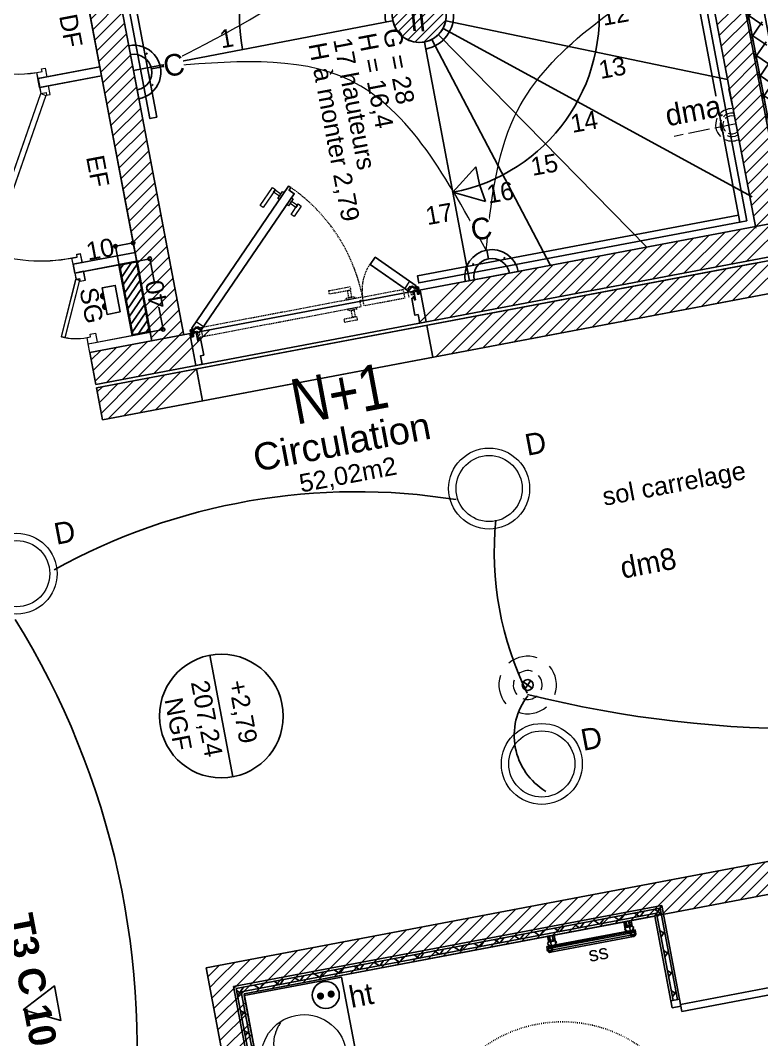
# Model space of a CAD drawing. Header units: centimetres. Extents: x 209280 to 319866, y -365283 to -277503.
# Drawn here: x 224434 to 228553, y -335328 to -329663 of the extents above; entities that cross this region are included whole.
import ezdxf

# ---------------------------------------------------------------- set-up
doc = ezdxf.new("R2010")
doc.units = ezdxf.units.CM
doc.header["$PDMODE"] = 67
for name, pattern in [('ACAD_ISO02W100', [15, 12, -3]), ('Style de ligne -16', [0.192476, 0.123031, -0.069444]), ('Style de ligne -5', [0.20828, 0.069425, -0.138855])]:
    doc.linetypes.add(name, pattern=pattern)
doc.layers.get('0').update_dxf_attribs({"color": 252})
doc.layers.add('3-BAT C-Niveau 1', color=252, linetype='Continuous')
doc.layers.add('prlm-EAU-EF', color=161, linetype='Continuous')
for name, color, linetype, lineweight in [('prlm-CHAUFF-CONV', 1, 'Continuous', 25), ('prlm-ELEC-CFO', 1, 'Continuous', 25), ('prlm-GAZ', 2, 'Continuous', 25), ('RESERAVTION', 5, 'Continuous', 25)]:
    doc.layers.add(name, color=color, linetype=linetype, lineweight=lineweight)
doc.layers.add('prlm-ZEROPLOT', color=254, linetype='Continuous', plot=False)
doc.styles.add('Arial', font='arial.ttf')
doc.styles.add('Arial Narrow', font='ARIALN.TTF')
doc.styles.add('Century Gothic', font='GOTHIC.TTF')
doc.styles.add('Geneva', font='arial.ttf')
doc.styles.add('Geneva (bold)', font='arialbd.ttf')
doc.styles.add('Helvetica', font='arial.ttf')
doc.styles.add('prlm-elec-cfo', font='comic.ttf', dxfattribs={"height": 12})
doc.dimstyles.get("Standard").update_dxf_attribs({"dimtxt": 100, "dimasz": 20, "dimexe": 0.18, "dimexo": 0.0625, "dimgap": 0, "dimtad": 0, "dimtoh": 1, "dimdec": 0, "dimlfac": 0.1, "dimzin": 0, "dimdsep": 46, "dimtxsty": 'Arial', "dimblk": 'ORIGIN', "dimcen": 0.09, "dimclrd": 256, "dimclre": 256, "dimclrt": 256, "dimadec": 0, "dimazin": 0, "dimtfac": 1, "dimtdec": 0, "dimtofl": 0, "dimtmove": 0, "dimatfit": 3, "dimldrblk": 'ORIGIN', "dimfxl": 1, "dimtolj": 1, "dimtzin": 0, "dimlwd": -1, "dimlwe": 25, "dimarcsym": 0})
pattern_1 = [(45, (89146.82, 134700.79), (-31.2347524, 39.0434405), [])]

# ---------------------------------------------------------------- blocks, each defined once
blk = doc.blocks.new('xi.ef100')
at = {"linetype": 'Continuous', "lineweight": 18}
for p, q in [((0, 0), (100, 0)), ((0, -30), (0, -35)), ((5, -30), (0, -30)), ((3.5, -32), (5, -32)), ((3.5, -35), (3.5, -32)), ((3.5, -35), (5, -32.4)), ((5, -32), (5, -30)), ((5, -32.4), (85.54, -78.9)), ((95, -30), (100, -30)), ((95, -32), (95, -30)), ((96.5, -32), (95, -32)), ((96.5, -35), (96.5, -32)), ((100, -30), (100, -35)), ((0, -35), (3.5, -35)), ((84.04, -81.5), (3.5, -35)), ((100, -35), (96.5, -35)), ((85.54, -78.9), (84.04, -81.5))]:
    blk.add_line(p, q, dxfattribs=at)
at = {"linetype": 'Continuous', "lineweight": 18, "flags": 128}
for points in [[(0, -35), (0, 0), (-5, 0), (-5, -35)], [(105, -35), (100, -35), (100, 0), (105, 0)]]:
    blk.add_lwpolyline(points, close=True, dxfattribs=at)
at = {"linetype": 'Continuous', "lineweight": 18}
blk.add_arc((3.5, -35), 93, 330, 0, dxfattribs=at)
at = {"insert": (51.73, -11.91), "char_height": 9.966, "width": 55.6525, "attachment_point": 5, "line_spacing_factor": 0.72537, "style": 'Geneva'}
blk.add_mtext('EF', dxfattribs=at)
blk = doc.blocks.new('xi.gdf60')
at = {"linetype": 'Continuous', "lineweight": 18}
for p, q in [((0, 0), (60, 0)), ((5, -30), (0, -30)), ((0, -30), (0, -35)), ((3.5, -35), (3.5, -32)), ((3.5, -32), (5, -32)), ((3.5, -35), (5, -32.4)), ((5, -32), (5, -30)), ((5, -32.4), (50.9, -58.9)), ((55, -32), (55, -30)), ((55, -30), (60, -30)), ((56.5, -32), (55, -32)), ((56.5, -35), (56.5, -32)), ((60, -30), (60, -35)), ((0, -35), (3.5, -35)), ((49.4, -61.5), (3.5, -35)), ((60, -35), (56.5, -35)), ((50.9, -58.9), (49.4, -61.5))]:
    blk.add_line(p, q, dxfattribs=at)
at = {"linetype": 'Continuous', "lineweight": 18, "flags": 128}
for points in [[(0, -35), (0, 0), (-5, 0), (-5, -35)], [(0, 0), (20, 0), (20, -20), (0, -20)], [(65, -35), (60, -35), (60, 0), (65, 0)]]:
    blk.add_lwpolyline(points, close=True, dxfattribs=at)
at = {"linetype": 'Continuous', "lineweight": 18}
blk.add_arc((3.5, -35), 53, 330, 0, dxfattribs=at)
at = {"insert": (31.83, -12.12), "char_height": 9.966, "width": 55.6525, "attachment_point": 5, "line_spacing_factor": 0.72537, "style": 'Geneva'}
blk.add_mtext('GDF', dxfattribs=at)
blk = doc.blocks.new('Groupe-198-1')
at = {"linetype": 'Continuous'}
blk.add_line((13665.42, -46856.81), (13652.64, -46789.27), dxfattribs=at)
blk.add_circle((13659.03, -46823.04), 34.37, dxfattribs=at)
at = {"insert": (13655.91, -46823.52), "char_height": 10.069, "width": 91.6838, "attachment_point": 2, "rotation": 280.7236, "line_spacing_factor": 0.962448, "style": 'Arial'}
blk.add_mtext('207,24\\PNGF', dxfattribs=at)
at = {"insert": (13672.66, -46802.18), "char_height": 10.069, "attachment_point": 1, "rotation": 280.7236, "line_spacing_factor": 0.962448, "style": 'Arial'}
blk.add_mtext('+2,79', dxfattribs=at)
blk = doc.blocks.new('Sol carrelage')
at = {"insert": (0, -0.78), "char_height": 10.0872, "attachment_point": 2, "line_spacing_factor": 0.834288, "style": 'Helvetica'}
blk.add_mtext('sol carrelage', dxfattribs=at)
blk = doc.blocks.new('Groupe-267-1')
at = {"linetype": 'Continuous', "lineweight": 25}
for p, q in [((13776.49, -46623.59), (13773.14, -46605.9)), ((13648.57, -46647.81), (13645.22, -46630.13))]:
    blk.add_line(p, q, dxfattribs=at)
blk = doc.blocks.new('Groupe-364-1')
at = {"linetype": 'Continuous'}
for p, q in [((13754.74, -46334.68), (13736.8, -46328.51)), ((13736.8, -46328.51), (13739.74, -46338.06)), ((13754.74, -46334.68), (13741.18, -46347.95)), ((13741.18, -46347.95), (13739.74, -46338.06))]:
    blk.add_line(p, q, dxfattribs=at)
blk = doc.blocks.new('Groupe-365-1')
at = {"linetype": 'Continuous', "lineweight": 18}
h = blk.add_hatch(dxfattribs=at)
h.set_pattern_fill('50_BETON', color=256, style=0, pattern_type=2)
h.set_pattern_definition([(45, (0, 0), (2.42534722, -2.64583333), [])])
edge = h.paths.add_edge_path()
edge.add_arc((13769.02, -46433.67), 15, 0, 360)
at = {"linetype": 'Continuous', "lineweight": 35}
for p, q in [((13746.5, -46258.97), (13766.43, -46442.14)), ((13750.78, -46256.58), (13770.98, -46442.38))]:
    blk.add_line(p, q, dxfattribs=at)
at = {"linetype": 'Continuous'}
for p, q in [((13777.45, -46421.26), (13887.99, -46258.47)), ((13773.48, -46419.35), (13819.53, -46271.44)), ((13769.13, -46418.67), (13770.1, -46280.8)), ((13763.63, -46415.45), (13726.25, -46289.1)), ((13760.79, -46421.17), (13679.62, -46297.93)), ((13757.52, -46424.1), (13619.48, -46309.32)), ((13780.93, -46424.05), (13911.78, -46318.34)), ((13755.22, -46427.85), (13591.17, -46358.7)), ((13782.92, -46428.04), (13921.89, -46371.76)), ((13754.1, -46432.11), (13601.1, -46416.11)), ((13783.96, -46432.32), (13931.04, -46419.04)), ((13753.99, -46436.57), (13610.22, -46464.3)), ((13783.71, -46436.72), (13940.35, -46469.24)), ((13782.19, -46440.85), (13953.9, -46534.54)), ((13775.97, -46446.97), (13841.91, -46572.53)), ((13779.98, -46444.82), (13895.5, -46562.39)), ((13771.81, -46448.41), (13796.93, -46581.05)), ((13787.59, -46531.8), (13800.43, -46517.83)), ((13800.43, -46517.83), (13802.39, -46527.63)), ((13787.59, -46531.8), (13805.83, -46537.01)), ((13805.83, -46537.01), (13802.39, -46527.63))]:
    blk.add_line(p, q, dxfattribs=at)
at = {"linetype": 'Continuous', "flags": 128}
for points in [[(13951.11, -46547.81), (13896.83, -46260.9), (13892.9, -46261.64), (13947.18, -46548.56)], [(13623.25, -46490.25), (13590.81, -46318.8), (13586.88, -46319.54), (13619.32, -46491)], [(13947.18, -46548.55), (13946.44, -46544.62), (13767.94, -46578.39), (13768.68, -46582.32)]]:
    blk.add_lwpolyline(points, close=True, dxfattribs=at)
for points in [[(13754.62, -46291.88), (13893.65, -46265.57), (13892.9, -46261.64), (13754.2, -46287.88)], [(13749.74, -46288.73), (13590.81, -46318.8), (13591.56, -46322.73), (13750.16, -46292.72)]]:
    blk.add_lwpolyline(points, dxfattribs=at)
at = {"linetype": 'Continuous'}
blk.add_circle((13769.02, -46433.67), 15, dxfattribs=at)
for radius, start, end in [(100, 98.2103, 190.9177), (100, 280.7228, 95.6286), (19, 106.4818, 190.9177), (15, 106.4818, 92.346), (19, 280.7228, 93.1598)]:
    blk.add_arc((13769.02, -46433.67), radius, start, end, dxfattribs=at)
blk.add_blockref('Groupe-364-1', (0, 0))
at = {"attachment_point": 1, "rotation": 10.1129, "line_spacing_factor": 1.026243, "style": 'Century Gothic'}
for s, insert, char_height in [('6', (13740.46, -46321.41), 10.11), ('7', (13770.83, -46321.09), 10.11), ('5', (13710.06, -46334.63), 10.11), ('9', (13828.8, -46345.22), 10.11), ('4', (13687.21, -46354.83), 10.11), ('10', (13847.03, -46366.68), 10.106), ('3', (13668.2, -46381.24), 10.11), ('11', (13862.38, -46397.97), 10.106), ('2', (13658.76, -46412.03), 10.11), ('12', (13869.55, -46429.46), 10.106), ('1', (13657.31, -46442.01), 10.11), ('13', (13868.01, -46459.02), 10.106), ('14', (13852.32, -46488.99), 10.106), ('15', (13830.19, -46512.87), 10.106), ('16', (13805.7, -46528.29), 10.106), ('17', (13771.77, -46540.26), 10.106)]:
    blk.add_mtext(s, dxfattribs=dict(at, insert=insert, char_height=char_height))
at = {"insert": (13793.41, -46327.94), "char_height": 10.11, "width": 17.3034, "attachment_point": 1, "rotation": 10.1129, "line_spacing_factor": 1.026243, "style": 'Century Gothic'}
blk.add_mtext('8', dxfattribs=at)
blk = doc.blocks.new('Groupe-69-1')
at = {"linetype": 'Continuous', "lineweight": 18}
for p, q in [((13980.38, -46536.13), (14037.36, -46454.1)), ((14061.84, -46482.52), (14037.31, -46454.05)), ((13980.38, -46536.13), (14061.84, -46482.52)), ((14061.84, -46482.52), (14068.82, -46519.45))]:
    blk.add_line(p, q, dxfattribs=at)
at = {"linetype": 'Continuous', "flags": 128}
blk.add_lwpolyline([(13945.03, -46349.45), (14033.46, -46332.7), (14068.81, -46519.39), (13980.38, -46536.13)], close=True, dxfattribs=at)
blk = doc.blocks.new('xi.PCHT')
at = {"color": 0, "lineweight": 5}
blk.add_wipeout([(-7.5, -7.5), (7.5, -7.5), (7.5, 7.5), (-7.5, 7.5)], dxfattribs=at).dxf.layer = 'prlm-ELEC-CFO'
at = {"layer": 'prlm-ELEC-CFO', "color": 0, "linetype": 'ByBlock', "lineweight": 5, "const_width": 2}
for points in [[(-4, 0, 1), (-2, 0, 1)], [(2, 0, 1), (4, 0, 1)]]:
    blk.add_lwpolyline(points, format="xyb", close=True, dxfattribs=at)
at = {"layer": 'prlm-ELEC-CFO', "color": 0, "linetype": 'ByBlock', "lineweight": -2}
blk.add_circle((0, 0), 7.5, dxfattribs=at)
blk = doc.blocks.new('xi.tsl-050-050')
at = {"layer": 'prlm-CHAUFF-CONV', "linetype": 'ByBlock', "lineweight": -2}
h = blk.add_hatch(color=0, dxfattribs=at)
edge = h.paths.add_edge_path()
edge.add_arc((-23.5, 7.5), 1.5, 0, 360)
edge = h.paths.add_edge_path(flags=17)
edge.add_arc((-23.5, 7.5), 1, 0, 360)
edge = h.paths.add_edge_path()
edge.add_arc((23.5, 7.5), 1.5, 0, 360)
edge = h.paths.add_edge_path(flags=17)
edge.add_arc((23.5, 7.5), 1, 0, 360)
at = {"layer": 'prlm-CHAUFF-CONV', "color": 0, "linetype": 'ByBlock', "lineweight": -2, "flags": 128}
for points in [[(23.5, 9), (-23.5, 9)], [(23.5, 6), (-23.5, 6)]]:
    blk.add_lwpolyline(points, dxfattribs=at)
at = {"layer": 'prlm-CHAUFF-CONV', "color": 0, "linetype": 'ByBlock', "lineweight": -2}
for points in [[(-19.73, 0), (-22.27, 0), (-22.27, 6), (-19.73, 6)], [(19.73, 0), (22.27, 0), (22.27, 6), (19.73, 6)]]:
    blk.add_lwpolyline(points, close=True, dxfattribs=at)
for centre, radius in [((-23.5, 7.5), 1.5), ((-23.5, 7.5), 1), ((23.5, 7.5), 1.5), ((23.5, 7.5), 1)]:
    blk.add_circle(centre, radius, dxfattribs=at)
at = {"layer": 'prlm-ZEROPLOT', "linetype": 'ByBlock', "lineweight": -2, "flags": 128}
blk.add_lwpolyline([(-21, 0), (21, 0)], dxfattribs=at)
blk = doc.blocks.new('xi.dma')
at = {"layer": 'prlm-ELEC-CFO', "color": 0, "linetype": 'ACAD_ISO02W100', "lineweight": 5, "flags": 128}
for points in [[(0, 0), (0, 35)], [(-20, 0), (20, 0)]]:
    blk.add_lwpolyline(points, dxfattribs=at)
at = {"layer": 'prlm-ELEC-CFO', "color": 0, "linetype": 'ByBlock', "lineweight": 5}
for radius, start, end in [(9, 55, 125), (9, 145, 191.803), (6.5, 145, 199.0387), (6.5, 55, 125), (5, 55, 125), (6.5, 340.9613, 35), (9, 348.197, 35), (5, 145, 207.3745), (5, 332.6255, 35)]:
    blk.add_arc((0, 2.41), radius, start, end, dxfattribs=at)
blk = doc.blocks.new('xi.lumD')
at = {"layer": 'prlm-ELEC-CFO', "color": 0, "linetype": 'ByBlock', "lineweight": 13}
for radius in [22.49, 18.39]:
    blk.add_circle((0, 0), radius, dxfattribs=at)
blk = doc.blocks.new('xi.lumC')
at = {"layer": 'prlm-ELEC-CFO', "color": 0, "linetype": 'ByBlock', "flags": 128}
blk.add_lwpolyline([(-15, 0), (15, 0, 1)], format="xyb", close=True, dxfattribs=at)
at = {"layer": 'prlm-ELEC-CFO', "color": 0}
for points in [[(0, 10), (0, 15)], [(-8.49, 8.49), (-9.19, 9.19)], [(8.49, 8.49), (9.19, 9.19)]]:
    blk.add_lwpolyline(points, dxfattribs=at)
blk.add_arc((0, 0), 10, 0, 180, dxfattribs=at)
blk = doc.blocks.new('xi.dm8')
at = {"layer": 'prlm-ELEC-CFO', "color": 0}
for points in [[(-2.12, 2.12), (2.12, -2.12)], [(2.12, 2.12), (-2.12, -2.12)]]:
    blk.add_lwpolyline(points, dxfattribs=at)
blk.add_circle((0, 0), 3, dxfattribs=at)
at = {"layer": 'prlm-ELEC-CFO', "color": 0, "lineweight": 13}
for radius, start, end in [(16, 60, 120), (16, 150, 210), (8, 60, 120), (16, 330, 30), (8, 150, 210), (8, 330, 30), (8, 240, 300), (16, 240, 300)]:
    blk.add_arc((0, 0), radius, start, end, dxfattribs=at)
blk = doc.blocks.new('xi.pcsg')
at = {"color": 0}
blk.add_wipeout([(-7.5, 7.5), (7.5, 7.5), (7.5, 0), (-7.5, 0)], dxfattribs=at).dxf.layer = 'prlm-ELEC-CFO'
at = {"layer": 'prlm-ELEC-CFO', "color": 0}
blk.add_lwpolyline([(-7.5, 0), (7.5, 0), (7.5, 7.5), (-7.5, 7.5)], close=True, dxfattribs=at)
at = {"layer": 'prlm-ELEC-CFO', "color": 0, "linetype": 'ByBlock', "lineweight": 5, "const_width": 2}
for points in [[(-2, 7.5, 1), (-4, 7.5)], [(4, 7.5, 1), (2, 7.5)]]:
    blk.add_lwpolyline(points, format="xyb", dxfattribs=at)
blk = doc.blocks.new('Groupe-146-1')
at = {"linetype": 'Continuous'}
for p, q in [((13884.05, -46937.19), (13884.73, -46940.78)), ((13885.77, -46936.86), (13886.42, -46940.31)), ((13840.04, -46952.42), (13889.17, -46943.11)), ((13841.2, -46945.31), (13841.87, -46948.82)), ((13842.92, -46944.98), (13843.51, -46948.08))]:
    blk.add_line(p, q, dxfattribs=at)
at = {"linetype": 'Continuous', "flags": 128}
for points in [[(13883.19, -46937.35), (13886.78, -46936.67), (13887.39, -46939.91), (13883.81, -46940.59)], [(13888.17, -46940.54), (13886.61, -46939.28), (13884.12, -46939.77), (13883.19, -46941.54), (13884.75, -46942.8), (13887.24, -46942.3)], [(13839.81, -46951.21), (13888.94, -46941.91), (13889.4, -46944.32), (13840.27, -46953.62)], [(13840.34, -46945.47), (13843.85, -46944.8), (13844.45, -46947.99), (13840.94, -46948.66)], [(13840.25, -46949.62), (13841.81, -46950.88), (13844.31, -46950.39), (13845.24, -46948.62), (13843.67, -46947.36), (13841.18, -46947.86)]]:
    blk.add_lwpolyline(points, close=True, dxfattribs=at)
at = {"insert": (13867.73, -46950.82), "char_height": 7.993, "width": 24.9991, "attachment_point": 2, "rotation": 10.6809, "line_spacing_factor": 1.060906, "style": 'Geneva'}
blk.add_mtext('ss', dxfattribs=at)
blk = doc.blocks.new('Groupe-147-1')
at = {"linetype": 'Continuous', "flags": 128}
blk.add_lwpolyline([(13686.72, -47057.04), (13671.78, -46978.45), (13725.81, -46968.18), (13740.75, -47046.77)], close=True, dxfattribs=at)
at = {"linetype": 'Continuous', "lineweight": 18}
for centre, major_axis in [((13704.92, -47012.75), (-23.33, -4.44)), ((13695.44, -47014.67), (-0.47, 2.46)), ((13685.4, -47016.36), (-0.28, 1.47))]:
    blk.add_ellipse(centre, major_axis=major_axis, ratio=1, dxfattribs=at)
blk.add_open_spline([(13691.92, -46993.37), (13686.94, -47000.9), (13689.75, -47016.25), (13692.37, -47029.49), (13699.94, -47035.56)], degree=2, dxfattribs=at)
blk = doc.blocks.new('_Origin')
at = {"color": 0, "linetype": 'ByBlock', "lineweight": -2}
blk.add_line((0, 0), (-1, 0), dxfattribs=at)
blk.add_circle((0, 0), 0.5, dxfattribs=at)
blk = doc.blocks.new('*D558')
at = {"layer": 'Defpoints', "color": 0, "transparency": 16777216}
for p in [(225076.9, -331002.5), (225151.3, -331395.5), (225227.7, -331381)]:
    blk.add_point(p, dxfattribs=at)
at = {"layer": 'RESERAVTION', "lineweight": 25, "transparency": 16777216}
for p, q in [((225077, -331002.5), (225153.4, -330988)), ((225151.4, -331395.5), (225227.8, -331381))]:
    blk.add_line(p, q, dxfattribs=at)
at = {"layer": 'RESERAVTION', "transparency": 16777216}
for p, q in [((225157, -331007.7), (225176.8, -331112.3)), ((225223.9, -331361.4), (225204.1, -331256.7))]:
    blk.add_line(p, q, dxfattribs=at)
at = {"layer": 'RESERAVTION', "transparency": 16777216, "xscale": 20, "yscale": 20, "zscale": 20}
for p, rotation in [((225153.2, -330988), 100.7236014113933), ((225227.7, -331381), 280.7236014113932)]:
    blk.add_blockref('_Origin', p, dxfattribs=dict(at, rotation=rotation))
at = {"layer": 'RESERAVTION', "transparency": 16777216, "insert": (225190.4, -331184.5), "char_height": 100, "attachment_point": 5, "rotation": 100.7236, "style": 'Arial'}
blk.add_mtext('\\A1;40', dxfattribs=at)
blk = doc.blocks.new('*D559')
at = {"layer": 'Defpoints', "color": 0, "transparency": 16777216}
for p in [(224962.8, -330918.8), (225081.3, -331006.9), (224983, -331025.5)]:
    blk.add_point(p, dxfattribs=at)
at = {"layer": 'RESERAVTION', "transparency": 16777216}
for p, q in [((224962.8, -330918.8), (224943.1, -330922.5)), ((225041.4, -330903.9), (224982.4, -330915))]:
    blk.add_line(p, q, dxfattribs=at)
at = {"layer": 'RESERAVTION', "lineweight": 25, "transparency": 16777216}
for p, q in [((224983, -331025.5), (224962.8, -330918.6)), ((225081.2, -331006.9), (225061, -330900))]:
    blk.add_line(p, q, dxfattribs=at)
at = {"layer": 'RESERAVTION', "transparency": 16777216, "xscale": 20, "yscale": 20, "zscale": 20}
for p, rotation in [((225061, -330900.2), 10.72360141139326), ((224962.8, -330918.8), 190.7236014113933)]:
    blk.add_blockref('_Origin', p, dxfattribs=dict(at, rotation=rotation))
at = {"layer": 'RESERAVTION', "transparency": 16777216, "insert": (224877.6, -330934.9), "char_height": 100, "attachment_point": 5, "rotation": 10.7236, "style": 'Arial'}
blk.add_mtext('\\A1;10', dxfattribs=at)

msp = doc.modelspace()

# ---------------------------------------------------------------- hatches: boundary and pattern name
at = {"linetype": 'Continuous'}
h = msp.add_hatch(dxfattribs=at)
h.set_pattern_fill('02_ISOLANT', color=256, scale=10, angle=-169.276405, style=0, pattern_type=2)
h.set_pattern_definition([(235.723595, (88960.93, 134700.79), (66.106423, -45.054865), []), (325.723595, (88960.93, 134700.79), (-45.054865, -66.106423), [])])
h.paths.add_polyline_path([(227969.734, -334626.015), (227988.85, -334597.968), (225634.031, -335043.92), (225662.078, -335063.035)])
h = msp.add_hatch(dxfattribs=at)
h.set_pattern_fill('02_ISOLANT', color=256, scale=10, angle=100.723591, style=0, pattern_type=2)
h.set_pattern_definition([(145.72359, (88960.93, 134700.79), (-45.054869, -66.10642), []), (235.72359, (88960.93, 134700.79), (-66.10642, 45.054869), [])])
h.paths.add_polyline_path([(228061.405, -335110.076), (228084.986, -335105.61), (227988.847, -334597.953), (227969.732, -334626)])
h = msp.add_hatch(dxfattribs=at)
h.set_pattern_fill('02_ISOLANT', color=256, scale=10, angle=-79.276405, style=0, pattern_type=2)
h.set_pattern_definition([(325.723595, (88960.93, 134700.79), (45.054865, 66.106423), []), (55.723595, (88960.93, 134700.79), (66.106423, -45.054865), [])])
h.paths.add_polyline_path([(225662.078, -335063.035), (225634.031, -335043.92), (226168.783, -337867.64), (226187.898, -337839.593)])
at = {"layer": '3-BAT C-Niveau 1', "linetype": 'Continuous'}
h = msp.add_hatch(dxfattribs=at)
h.set_pattern_fill('02_ISOLANT', color=256, scale=10, angle=-79.276405, style=0, pattern_type=2)
h.set_pattern_definition([(325.723595, (88960.93, 134700.79), (45.054865, 66.106423), []), (55.723595, (88960.93, 134700.79), (66.106423, -45.054865), [])])
h.paths.add_polyline_path([(228157.105, -327559.431), (228093.388, -327652.919), (228685.096, -330777.39), (228748.813, -330683.901)])
h = msp.add_hatch(dxfattribs=at)
h.set_pattern_fill('MURS MACONNERIE-2', color=256, scale=10, style=0, pattern_type=2)
h.set_pattern_definition(pattern_1)
h.paths.add_polyline_path([(228104.383, -327650.837), (227961.019, -327861.187), (228520.932, -330817.771), (228697.789, -330784.278)])
h = msp.add_hatch(dxfattribs=at)
h.set_pattern_fill('MURS MACONNERIE-2', color=256, scale=10, style=0, pattern_type=2)
h.set_pattern_definition(pattern_1)
h.paths.add_polyline_path([(224669.526, -327863.603), (224526.169, -328073.989), (225164.897, -331446.745), (225341.753, -331413.252)])
h = msp.add_hatch(dxfattribs=at)
h.set_pattern_fill('MURS MACONNERIE-2', color=256, scale=10, style=0, pattern_type=2)
h.set_pattern_definition(pattern_1)
h.paths.add_polyline_path([(242082.161, -331966.503), (242048.668, -331789.647), (225466.995, -334929.859), (225677.344, -335073.223)])
h = msp.add_hatch(dxfattribs=at)
h.set_pattern_fill('MURS MACONNERIE-2', color=256, scale=10, style=0, pattern_type=2)
h.set_pattern_definition(pattern_1)
h.paths.add_polyline_path([(226066.004, -338092.887), (226242.861, -338059.395), (225677.344, -335073.223), (225466.995, -334929.859)])

# ---------------------------------------------------------------- linework, layer by layer
at = {"linetype": 'Continuous', "lineweight": 18}
for p, q in [((225080.662, -331001.973), (225155.087, -331394.989)), ((225080.775, -331002.289), (225155.2, -331395.304)), ((225080.775, -331002.289), (225155.2, -331395.304)), ((225080.775, -331002.289), (225155.2, -331395.304)), ((224785.901, -331057.792), (224736.774, -331067.095)), ((224736.774, -331067.095), (224743.286, -331101.484)), ((224786.014, -331058.108), (224736.887, -331067.411)), ((224786.014, -331058.108), (224736.887, -331067.411)), ((224786.014, -331058.108), (224736.887, -331067.411)), ((224736.887, -331067.411), (224743.399, -331101.8)), ((224736.887, -331067.411), (224743.399, -331101.8)), ((224736.887, -331067.411), (224743.399, -331101.8)), ((224795.204, -331106.919), (224785.901, -331057.792)), ((224795.317, -331107.235), (224786.014, -331058.108)), ((224795.317, -331107.235), (224786.014, -331058.108)), ((224795.317, -331107.235), (224786.014, -331058.108)), ((224661.905, -331421.292), (224743.286, -331101.484)), ((224662.018, -331421.608), (224743.399, -331101.8)), ((224662.018, -331421.608), (224743.399, -331101.8)), ((224662.018, -331421.608), (224743.399, -331101.8)), ((224762.668, -331106.416), (224681.287, -331426.224)), ((224762.781, -331106.732), (224681.4, -331426.54)), ((224762.781, -331106.732), (224681.4, -331426.54)), ((224762.781, -331106.732), (224681.4, -331426.54)), ((224743.286, -331101.484), (224762.937, -331097.763)), ((224743.286, -331101.484), (224762.668, -331106.416)), ((224743.399, -331101.8), (224763.05, -331098.079)), ((224743.399, -331101.8), (224763.05, -331098.079)), ((224743.399, -331101.8), (224763.05, -331098.079)), ((224743.399, -331101.8), (224762.781, -331106.732)), ((224743.399, -331101.8), (224762.781, -331106.732)), ((224743.399, -331101.8), (224762.781, -331106.732)), ((224762.937, -331097.763), (224765.728, -331112.501)), ((224763.05, -331098.079), (224765.841, -331112.817)), ((224763.05, -331098.079), (224765.841, -331112.817)), ((224763.05, -331098.079), (224765.841, -331112.817)), ((224765.728, -331112.501), (224795.204, -331106.919)), ((224765.841, -331112.817), (224795.317, -331107.235)), ((224765.841, -331112.817), (224795.317, -331107.235)), ((224765.841, -331112.817), (224795.317, -331107.235)), ((226570.646, -331154.52), (226598.813, -331113.209)), ((225451.941, -331366.183), (225410.629, -331338.017)), ((224821.546, -331407.262), (224851.022, -331401.68)), ((224824.337, -331422), (224821.546, -331407.262)), ((224821.659, -331407.578), (224851.136, -331401.996)), ((224821.659, -331407.578), (224851.136, -331401.996)), ((224821.659, -331407.578), (224851.136, -331401.996)), ((224824.45, -331422.316), (224821.659, -331407.578)), ((224824.45, -331422.316), (224821.659, -331407.578)), ((224824.45, -331422.316), (224821.659, -331407.578)), ((224851.022, -331401.68), (224860.326, -331450.807)), ((224851.136, -331401.996), (224860.439, -331451.123)), ((224851.136, -331401.996), (224860.439, -331451.123)), ((224851.136, -331401.996), (224860.439, -331451.123)), ((224681.287, -331426.224), (224661.905, -331421.292)), ((224681.4, -331426.54), (224662.018, -331421.608)), ((224681.4, -331426.54), (224662.018, -331421.608)), ((224681.4, -331426.54), (224662.018, -331421.608)), ((224804.686, -331425.722), (224824.337, -331422)), ((224811.199, -331460.11), (224804.686, -331425.722)), ((224804.8, -331426.037), (224824.45, -331422.316)), ((224804.8, -331426.037), (224824.45, -331422.316)), ((224804.8, -331426.037), (224824.45, -331422.316)), ((224811.312, -331460.426), (224804.8, -331426.037)), ((224811.312, -331460.426), (224804.8, -331426.037)), ((224811.312, -331460.426), (224804.8, -331426.037)), ((224811.199, -331460.11), (224860.326, -331450.807)), ((224811.312, -331460.426), (224860.439, -331451.123)), ((224811.312, -331460.426), (224860.439, -331451.123)), ((224811.312, -331460.426), (224860.439, -331451.123))]:
    msp.add_line(p, q, dxfattribs=at)
at = {"linetype": 'Style de ligne -16', "lineweight": 18, "ltscale": 50.8}
for p, q in [((226594.081, -331202.951), (226584.787, -331153.823)), ((225447.818, -331419.828), (225438.523, -331370.7))]:
    msp.add_line(p, q, dxfattribs=at)
at = {"linetype": 'Continuous'}
for p, q in [((226644.078, -331167.642), (226642.442, -331158.995)), ((225388.378, -331405.224), (225386.742, -331396.577)), ((227988.85, -334597.968), (225634.031, -335043.92)), ((227988.85, -334597.968), (225634.031, -335043.92)), ((227969.734, -334626.015), (225662.078, -335063.035)), ((227969.734, -334626.015), (225662.078, -335063.035)), ((228061.405, -335110.076), (227969.732, -334626)), ((228061.405, -335110.076), (227969.732, -334626)), ((228084.986, -335105.61), (227988.847, -334597.953)), ((228084.986, -335105.61), (227988.847, -334597.953)), ((227959.38, -334641.207), (225677.27, -335073.389)), ((228048.632, -335112.495), (227959.378, -334641.192)), ((228918.845, -334978.223), (228103.34, -335132.662)), ((228110.783, -335171.964), (228926.288, -335017.525)), ((225634.031, -335043.92), (226168.783, -337867.64)), ((225634.031, -335043.92), (226168.783, -337867.64)), ((225662.078, -335063.035), (226187.898, -337839.593)), ((225662.078, -335063.035), (226187.898, -337839.593)), ((225677.27, -335073.389), (226198.252, -337824.401)), ((228097.759, -335103.191), (228048.621, -335112.497)), ((228048.621, -335112.497), (228056.064, -335151.798)), ((228056.064, -335151.798), (228105.202, -335142.492)), ((228105.202, -335142.492), (228097.759, -335103.191)), ((228103.34, -335132.662), (228110.783, -335171.964))]:
    msp.add_line(p, q, dxfattribs=at)
at = {"linetype": 'Continuous', "lineweight": 25}
for p, q in [((227999.204, -334582.776), (225618.839, -335033.566)), ((227999.201, -334582.761), (227959.378, -334641.192)), ((228097.759, -335103.191), (227999.201, -334582.761)), ((227959.38, -334641.207), (225677.27, -335073.389)), ((228048.632, -335112.495), (227959.378, -334641.192)), ((225618.839, -335033.566), (226158.429, -337882.832)), ((225677.27, -335073.389), (226198.252, -337824.401)), ((228097.759, -335103.191), (228048.632, -335112.495))]:
    msp.add_line(p, q, dxfattribs=at)
at = {"linetype": 'Continuous', "flags": 128}
for points in [[(225386.294, -331373.71), (225398.687, -331382.16), (225408.714, -331367.453), (225437.632, -331387.17), (225956.273, -330626.473), (225927.354, -330606.757), (225937.382, -330592.05), (225924.988, -330583.6)], [(226634.506, -331137.545), (226626.056, -331149.938), (226611.349, -331139.911), (226591.632, -331168.829), (226377.958, -331020.414), (226405.895, -330979.617)], [(226688.654, -331338.654), (226655.193, -331161.792), (226620.178, -331168.416), (226629.116, -331215.66), (226624.241, -331216.582), (226622.181, -331205.694), (226609.369, -331208.118), (226627.029, -331301.462), (226644.715, -331298.116), (226653.638, -331345.279)], [(226651.065, -331166.32), (226631.217, -331170.075), (226630.533, -331166.457), (226650.38, -331162.702)], [(226647.22, -331184.247), (226641.609, -331185.309), (226638.467, -331168.703), (226644.078, -331167.642)], [(226652.831, -331183.185), (226647.22, -331184.247), (226644.078, -331167.642), (226649.689, -331166.58)], [(225409.357, -331580.701), (225375.894, -331403.839), (225410.909, -331397.214), (225419.848, -331444.457), (225424.723, -331443.535), (225422.663, -331432.647), (225435.474, -331430.223), (225453.135, -331523.567), (225435.449, -331526.913), (225444.372, -331574.076)], [(225380.706, -331402.929), (225400.554, -331399.173), (225401.239, -331402.791), (225381.391, -331406.546)], [(225382.766, -331406.286), (225388.378, -331405.224), (225391.519, -331421.829), (225385.908, -331422.891)], [(225388.378, -331405.224), (225393.989, -331404.162), (225397.131, -331420.768), (225391.519, -331421.829)]]:
    msp.add_lwpolyline(points, close=True, dxfattribs=at)
at = {"linetype": 'Continuous', "lineweight": 18, "flags": 128}
for points in [[(225834.574, -330591.911), (225851.116, -330603.19), (225783.517, -330702.338), (225766.975, -330691.06)], [(225849.708, -330605.256), (225882.037, -330627.297), (225873.587, -330639.691), (225841.258, -330617.649)], [(225891.05, -330614.078), (225900.033, -330620.202), (225873.556, -330659.035), (225864.574, -330652.911)], [(225923.851, -330693.326), (225914.868, -330687.201), (225941.344, -330648.368), (225950.327, -330654.493)], [(225965.193, -330702.148), (225932.864, -330680.106), (225941.314, -330667.712), (225973.643, -330689.754)], [(225954.978, -330752.672), (225938.435, -330741.394), (225977.868, -330683.557), (225994.41, -330694.836)], [(224736.774, -331067.095), (225080.662, -331001.973), (225071.359, -330952.847), (224727.471, -331017.968)], [(224736.887, -331067.411), (225080.775, -331002.289), (225071.472, -330953.162), (224727.584, -331018.284)], [(224736.887, -331067.411), (225080.775, -331002.289), (225071.472, -330953.162), (224727.584, -331018.284)], [(224736.887, -331067.411), (225080.775, -331002.289), (225071.472, -330953.162), (224727.584, -331018.284)], [(226597.015, -331160.934), (226589.248, -331155.638), (226599.726, -331140.271), (226607.493, -331145.566)], [(226628.182, -331214.819), (226625.393, -331200.08), (226623.757, -331198.965), (226617.076, -331200.229), (226613.714, -331205.159), (226613.934, -331206.319), (226622.993, -331204.606), (226625.037, -331215.414)], [(226628.928, -331214.678), (226626.139, -331199.94), (226624.503, -331198.824), (226617.822, -331200.089), (226614.46, -331205.019), (226614.68, -331206.179), (226623.739, -331204.465), (226625.784, -331215.273)], [(224820.502, -331509.237), (224811.199, -331460.11), (225155.087, -331394.989), (225164.39, -331444.116)], [(224820.615, -331509.553), (224811.312, -331460.426), (225155.2, -331395.304), (225164.503, -331444.431)], [(224820.615, -331509.553), (224811.312, -331460.426), (225155.2, -331395.304), (225164.503, -331444.431)], [(224820.615, -331509.553), (224811.312, -331460.426), (225155.2, -331395.304), (225164.503, -331444.431)], [(225414.369, -331371.309), (225419.665, -331363.542), (225435.033, -331374.02), (225429.737, -331381.787)], [(225420.41, -331443.333), (225417.622, -331428.595), (225418.737, -331426.959), (225425.418, -331425.695), (225430.349, -331429.056), (225430.568, -331430.216), (225421.509, -331431.93), (225423.554, -331442.738)]]:
    msp.add_lwpolyline(points, close=True, dxfattribs=at)
at = {"linetype": 'Style de ligne -16', "lineweight": 18, "ltscale": 50.8, "flags": 128}
for points in [[(226151.687, -331184.879), (226147.965, -331165.206), (226265.873, -331142.898), (226269.595, -331162.57)], [(226259.675, -331204.269), (226252.4, -331165.823), (226267.139, -331163.035), (226274.413, -331201.481)], [(226335.6, -331200.967), (226560.615, -331158.395), (226569.91, -331207.524), (226344.895, -331250.096)], [(226617.262, -331188.841), (226608.026, -331190.588), (226604.568, -331172.312), (226613.805, -331170.565)], [(225396.076, -331378.731), (225398.865, -331393.47), (225416.354, -331390.16), (225422.861, -331424.55), (226327.489, -331253.39), (226320.982, -331219.001), (226338.472, -331215.691), (226335.683, -331200.953)], [(226245.975, -331217.926), (226243.953, -331207.244), (226290.134, -331198.506), (226292.155, -331209.189)], [(226257.291, -331277.737), (226255.27, -331267.055), (226301.451, -331258.317), (226303.472, -331268.999)], [(226280.286, -331313.208), (226273.012, -331274.762), (226287.751, -331271.974), (226295.025, -331310.42)], [(226237.336, -331341.711), (226233.614, -331322.039), (226302.394, -331309.026), (226306.116, -331328.698)], [(225417.627, -331396.886), (225426.863, -331395.138), (225430.321, -331413.414), (225421.085, -331415.161)]]:
    msp.add_lwpolyline(points, close=True, dxfattribs=at)
at = {"linetype": 'Continuous', "lineweight": 18, "flags": 128}
for points in [[(226610.508, -331146.115), (226616.314, -331147.895), (226623.419, -331152.74), (226624.997, -331150.426), (226618.357, -331145.9), (226610.853, -331144.898), (226610.482, -331146.107)], [(225411.764, -331372.921), (225407.009, -331376.7), (225402.165, -331383.805), (225399.851, -331382.228), (225404.378, -331375.589), (225410.998, -331371.915), (225411.784, -331372.905)]]:
    msp.add_lwpolyline(points, dxfattribs=at)
at = {"linetype": 'Style de ligne -16', "lineweight": 18, "ltscale": 50.8, "flags": 128}
for points in [[(226616.324, -331168.821), (226621.689, -331165.975), (226630.139, -331164.376), (226629.618, -331161.625), (226621.723, -331163.118), (226615.708, -331167.717), (226616.301, -331168.834)], [(225414.644, -331396.183), (225408.611, -331395.493), (225400.16, -331397.092), (225399.64, -331394.341), (225407.535, -331392.847), (225414.814, -331394.93), (225414.67, -331396.186)]]:
    msp.add_lwpolyline(points, dxfattribs=at)
at = {"linetype": 'Continuous', "flags": 128}
for points in [[(226629.243, -331156.414), (226635.811, -331155.172, -0.14316547), (226634.056, -331151.727, -0.14316547), (226634.432, -331147.88), (226627.864, -331149.122)], [(226628.416, -331146.477), (226633.939, -331150.243, -0.14316547), (226635.133, -331146.566, -0.14316547), (226638.119, -331144.111), (226632.596, -331140.345)], [(226647.04, -331163.334), (226645.55, -331155.46, -0.14316547), (226642.106, -331157.216, -0.14316547), (226638.258, -331156.84), (226639.748, -331164.714)], [(225384.047, -331402.296), (225382.557, -331394.422, 0.14316547), (225386.405, -331394.798, 0.14316547), (225389.849, -331393.043), (225391.339, -331400.917)], [(225395.226, -331379.8), (225391.46, -331385.323, 0.14316547), (225389.005, -331382.337, 0.14316547), (225385.328, -331381.143), (225389.094, -331375.62)], [(225398.086, -331389.353), (225391.518, -331390.596, 0.14316547), (225391.893, -331386.748, 0.14316547), (225390.138, -331383.304), (225396.706, -331382.061)]]:
    msp.add_lwpolyline(points, format="xyb", close=True, dxfattribs=at)
at = {"linetype": 'Continuous'}
for centre, radius in [((226640.825, -331150.447), 6.889), ((226640.825, -331150.447), 4.289), ((225385.124, -331388.029), 6.889), ((225385.124, -331388.029), 4.289)]:
    msp.add_circle(centre, radius, dxfattribs=at)
at = {"linetype": 'Style de ligne -5', "ltscale": 50.8}
msp.add_circle((227445.372, -335979.383), 750.014, dxfattribs=at)
at = {"linetype": 'Style de ligne -16', "lineweight": 18, "ltscale": 50.8}
for centre, radius, start, end in [((225385.124, -331388.029), 968.799, 11.133892, 55.246764), ((226592.207, -331161.988), 259.303, 147.055433, 190.293212)]:
    msp.add_arc(centre, radius, start, end, dxfattribs=at)
at = {"linetype": 'Continuous', "lineweight": 18}
for centre, start, end in [((224743.286, -331101.484), 255.723058, 280.723058), ((224743.399, -331101.8), 255.723065, 280.723065), ((224743.399, -331101.8), 255.723065, 280.723065), ((224743.399, -331101.8), 255.723065, 280.723065)]:
    msp.add_arc(centre, 330, start, end, dxfattribs=at)
at = {"linetype": 'Continuous'}
msp.add_arc((228105.202, -335142.492), 830.542, 280.723591, 8.653899, dxfattribs=at)
at = {"layer": '3-BAT C-Niveau 1', "linetype": 'Continuous'}
for p, q in [((228093.388, -327652.919), (228685.096, -330777.39)), ((228469.601, -331001.389), (228695.598, -330775.391)), ((228469.601, -331001.389), (228695.598, -330775.391)), ((228122.816, -331067.061), (228348.813, -330841.064)), ((228122.816, -331067.061), (228348.813, -330841.064)), ((228209.512, -331050.643), (228435.509, -330824.646)), ((228209.512, -331050.643), (228435.509, -330824.646)), ((228296.208, -331034.225), (228522.206, -330808.228)), ((228296.208, -331034.225), (228522.206, -330808.228)), ((228382.905, -331017.807), (228608.902, -330791.81)), ((228382.905, -331017.807), (228608.902, -330791.81)), ((227862.727, -331116.316), (228088.724, -330890.318)), ((227862.727, -331116.316), (228088.724, -330890.318)), ((227949.423, -331099.897), (228175.421, -330873.9)), ((227949.423, -331099.897), (228175.421, -330873.9)), ((228036.119, -331083.479), (228262.117, -330857.482)), ((228036.119, -331083.479), (228262.117, -330857.482)), ((227602.638, -331165.57), (227828.635, -330939.572)), ((227602.638, -331165.57), (227828.635, -330939.572)), ((227689.334, -331149.152), (227915.332, -330923.154)), ((227689.334, -331149.152), (227915.332, -330923.154)), ((227776.031, -331132.734), (228002.028, -330906.736)), ((227776.031, -331132.734), (228002.028, -330906.736)), ((227255.853, -331231.242), (227481.85, -331005.245)), ((227255.853, -331231.242), (227481.85, -331005.245)), ((227342.549, -331214.824), (227568.547, -330988.827)), ((227342.549, -331214.824), (227568.547, -330988.827)), ((227429.245, -331198.406), (227655.243, -330972.409)), ((227429.245, -331198.406), (227655.243, -330972.409)), ((227515.942, -331181.988), (227741.939, -330955.99)), ((227515.942, -331181.988), (227741.939, -330955.99)), ((228305.323, -331235.945), (228531.325, -331009.943)), ((228392.021, -331219.525), (228618.022, -330993.524)), ((228478.718, -331203.106), (228704.72, -330977.104)), ((226995.764, -331280.497), (227221.761, -331054.499)), ((226995.764, -331280.497), (227221.761, -331054.499)), ((227082.46, -331264.078), (227308.458, -331038.081)), ((227082.46, -331264.078), (227308.458, -331038.081)), ((227169.157, -331247.66), (227395.154, -331021.663)), ((227169.157, -331247.66), (227395.154, -331021.663)), ((228045.23, -331285.203), (228271.232, -331059.202)), ((228131.928, -331268.784), (228357.929, -331042.782)), ((228218.625, -331252.364), (228444.627, -331026.363)), ((226648.979, -331346.169), (226874.976, -331120.171)), ((226648.979, -331346.169), (226874.976, -331120.171)), ((226735.675, -331329.751), (226961.673, -331103.753)), ((226735.675, -331329.751), (226961.673, -331103.753)), ((226822.371, -331313.333), (227048.369, -331087.335)), ((226822.371, -331313.333), (227048.369, -331087.335)), ((226909.068, -331296.915), (227135.065, -331070.917)), ((226909.068, -331296.915), (227135.065, -331070.917)), ((227698.44, -331350.881), (227924.441, -331124.879)), ((227785.137, -331334.462), (228011.139, -331108.46)), ((227871.835, -331318.042), (228097.836, -331092.041)), ((227958.533, -331301.623), (228184.534, -331075.621)), ((227438.347, -331400.139), (227664.348, -331174.138)), ((227525.044, -331383.72), (227751.046, -331157.718)), ((227611.742, -331367.3), (227837.743, -331141.299)), ((227178.254, -331449.398), (227404.255, -331223.396)), ((227264.951, -331432.978), (227490.953, -331206.977)), ((227351.649, -331416.559), (227577.651, -331190.557)), ((226831.463, -331515.075), (227057.465, -331289.074)), ((226918.161, -331498.656), (227144.162, -331272.655)), ((227004.858, -331482.237), (227230.86, -331256.235)), ((227091.556, -331465.817), (227317.558, -331239.816)), ((226744.766, -331531.495), (226970.767, -331305.493)), ((225175.142, -331625.277), (225401.139, -331399.279)), ((225175.142, -331625.277), (225401.139, -331399.279)), ((225261.838, -331608.858), (225487.836, -331382.861)), ((225261.838, -331608.858), (225487.836, -331382.861)), ((224915.053, -331674.531), (225141.05, -331448.533)), ((224915.053, -331674.531), (225141.05, -331448.533)), ((225001.749, -331658.113), (225227.747, -331432.115)), ((225001.749, -331658.113), (225227.747, -331432.115)), ((225088.446, -331641.695), (225314.443, -331415.697)), ((225088.446, -331641.695), (225314.443, -331415.697)), ((224828.305, -331550.445), (224880.962, -331497.788)), ((224828.305, -331550.445), (224880.962, -331497.788)), ((224839.495, -331609.533), (224967.658, -331481.37)), ((224839.495, -331609.533), (224967.658, -331481.37)), ((224850.684, -331668.621), (225054.354, -331464.952)), ((224850.684, -331668.621), (225054.354, -331464.952)), ((225010.813, -331859.884), (225236.814, -331633.882)), ((225097.51, -331843.464), (225323.512, -331617.463)), ((225184.208, -331827.045), (225410.21, -331601.043)), ((224873.067, -331786.795), (224976.721, -331683.141)), ((224884.258, -331845.883), (225063.419, -331666.721)), ((224924.115, -331876.303), (225150.117, -331650.302)), ((224861.877, -331727.707), (224890.024, -331699.56))]:
    msp.add_line(p, q, dxfattribs=at)
at = {"layer": '3-BAT C-Niveau 1', "linetype": 'Continuous', "lineweight": 25}
for p, q in [((228093.388, -327652.919), (228685.096, -330777.39)), ((228104.383, -327650.837), (228697.789, -330784.278)), ((228104.383, -327650.837), (228697.789, -330784.278)), ((224669.526, -327863.603), (225341.753, -331413.252)), ((224669.526, -327863.603), (225341.753, -331413.252)), ((227961.019, -327861.187), (228520.932, -330817.771)), ((227988.954, -328008.694), (228520.932, -330817.771)), ((224526.169, -328073.989), (225164.897, -331446.745)), ((224526.169, -328073.989), (225164.897, -331446.745)), ((224820.501, -331509.237), (231815.17, -330184.623)), ((224820.501, -331509.237), (231815.17, -330184.623)), ((224820.501, -331509.237), (231809.649, -330185.669)), ((224820.501, -331509.237), (231809.649, -330185.669)), ((224853.993, -331686.094), (231848.662, -330361.48)), ((224853.993, -331686.094), (231848.662, -330361.48)), ((224853.993, -331686.094), (231843.141, -330362.525)), ((224853.993, -331686.094), (231843.141, -330362.525)), ((224857.705, -331705.681), (231851.737, -330381.099)), ((224857.705, -331705.681), (231851.737, -330381.099)), ((224891.199, -331882.537), (231885.232, -330557.955)), ((224891.199, -331882.537), (231885.232, -330557.955)), ((224857.705, -331705.681), (228506.219, -331014.698)), ((224857.705, -331705.681), (228506.219, -331014.698)), ((224891.199, -331882.537), (228539.713, -331191.554)), ((224891.199, -331882.537), (228539.713, -331191.554)), ((224853.993, -331686.094), (224820.501, -331509.237)), ((224853.993, -331686.094), (224820.501, -331509.237)), ((224891.199, -331882.537), (224857.705, -331705.681)), ((224891.199, -331882.537), (224857.705, -331705.681)), ((242048.668, -331789.647), (225466.995, -334929.859)), ((242082.161, -331966.503), (225677.344, -335073.223)), ((232392.782, -333801.463), (225677.344, -335073.223)), ((231119.468, -333859.402), (225466.995, -334929.859)), ((226066.004, -338092.887), (225466.995, -334929.859)), ((226066.004, -338092.887), (225466.995, -334929.859)), ((226242.861, -338059.395), (225677.344, -335073.223)), ((226242.861, -338059.395), (225677.344, -335073.223))]:
    msp.add_line(p, q, dxfattribs=at)
at = {"layer": '3-BAT C-Niveau 1', "linetype": 'Continuous', "flags": 128}
msp.add_lwpolyline([(224450.054, -335161.802), (224623.535, -335029.874), (224659.666, -335221.498)], close=True, dxfattribs=at)
at = {"layer": 'prlm-ELEC-CFO'}
for centre, radius, start, end in [((228857.046, -332613.76), 1789.575, 174.463333, 206.170479), ((220546.059, -335378.389), 4537.696, 353.080717, 31.726429), ((227540.58, -333637.544), 362.21, 142.424774, 239.022429)]:
    msp.add_arc(centre, radius, start, end, dxfattribs=at)
at = {"layer": 'prlm-ELEC-CFO', "lineweight": 13}
for points in [[(225212.239, -329923.219), (226452.18, -328893.892), (226523.36, -328286.451)], [(227022.474, -330939.948), (226264.394, -329995.446), (225212.239, -329923.219)]]:
    msp.add_spline(points, degree=3, dxfattribs=at)

# ---------------------------------------------------------------- block references
at = {"xscale": 10, "yscale": 10, "zscale": 10}
for name in ['Groupe-69-1', 'Groupe-147-1']:
    msp.add_blockref(name, (88960.928, 134700.79), dxfattribs=at)
at = {"layer": '3-BAT C-Niveau 1', "xscale": 10, "yscale": 10, "zscale": 10}
for name in ['Groupe-365-1', 'Groupe-267-1', 'Groupe-198-1']:
    msp.add_blockref(name, (88960.928, 134700.79), dxfattribs=at)
at = {"layer": '3-BAT C-Niveau 1'}
for name, p, xscale, yscale, zscale, rotation in [('xi.gdf60', (224764.355, -329331.66), 10, 10, 10, 280.723098329063), ('xi.ef100', (224885.296, -329970.309), 9.999999999999998, 9.999999999999998, 9.999999999999998, 280.7231147510332), ('Sol carrelage', (228055.187, -332179.666), 10, 10, 10, 10.72359474385993)]:
    msp.add_blockref(name, p, dxfattribs=dict(at, xscale=xscale, yscale=yscale, zscale=zscale, rotation=rotation))
at = {"layer": 'prlm-CHAUFF-CONV', "xscale": 10, "yscale": 10, "zscale": 10, "rotation": 190.723594743873}
msp.add_blockref('xi.tsl-050-050', (227594.002, -334710.739), dxfattribs=at)
at = {"layer": 'prlm-EAU-EF', "xscale": 10, "yscale": 10, "zscale": 10}
for rotation in [280.7231214185501, 280.72312141855, 280.72312141855]:
    msp.add_blockref('xi.ef100', (224885.409, -329970.625), dxfattribs=dict(at, rotation=rotation))
at = {"layer": 'prlm-ELEC-CFO', "xscale": 10, "yscale": 10, "zscale": 10}
for name, p, rotation in [('xi.lumC', (227053.658, -331086.671), 10.72240620050473), ('xi.dm8', (227253.41, -333357.168), 10.72360141139323)]:
    msp.add_blockref(name, p, dxfattribs=dict(at, rotation=rotation))
msp.add_blockref('Groupe-146-1', (88960.928, 134700.79), dxfattribs=at)
at = {"layer": 'prlm-GAZ', "xscale": 10, "yscale": 10, "zscale": 10}
for rotation in [280.7231049965798, 280.7231049965797, 280.7231049965797]:
    msp.add_blockref('xi.gdf60', (224764.468, -329331.975), dxfattribs=dict(at, rotation=rotation))

# ---------------------------------------------------------------- texts
at = {"layer": '3-BAT C-Niveau 1'}
for s, insert, char_height, attachment_point, rotation, line_spacing_factor, style in [('G = 28\\PH = 16,4\\P17 hauteurs\\PH à monter 2,79\\P', (226547.272, -329698.498), 100.8724, 1, 280.723595, 0.834288, 'Helvetica'), ('N+1', (225919.565, -331663.568), 251.7216, 1, 10.723595, 0.962448, 'Arial Narrow'), ('Circulation\\P{\\H0.6667x;52,02m2}', (226205.91, -331930.651), 151.30859, 2, 10.723595, 0.834288, 'Helvetica'), ('T3 C 106\\P59,38m2', (224361.096, -335081.365), 150, 5, 280.723595, 1.060906, 'Geneva (bold)')]:
    msp.add_mtext(s, dxfattribs=dict(at, insert=insert, char_height=char_height, attachment_point=attachment_point, rotation=rotation, line_spacing_factor=line_spacing_factor, style=style))
at = {"layer": 'prlm-ELEC-CFO', "insert": (224829.256, -331247.468), "char_height": 99.6583, "width": 556.52524, "attachment_point": 5, "rotation": 280.723065, "line_spacing_factor": 0.72537, "style": 'Geneva'}
msp.add_mtext('SG', dxfattribs=at)
at = {"layer": 'prlm-ELEC-CFO', "lineweight": 20, "insert": (224669.16, -332449.489), "char_height": 120, "attachment_point": 2, "rotation": 10.723601, "line_spacing_factor": 0.8, "style": 'prlm-elec-cfo', "bg_fill": 3, "box_fill_scale": 0.95, "bg_fill_color": 256, "bg_fill_transparency": 0}
msp.add_mtext('D', dxfattribs=at)

# ---------------------------------------------------------------- dimensions: what is measured, and where the dimension line sits
at = {"layer": 'RESERAVTION'}
for base, p1, p2, angle, picture, middle in [((224962.786, -330918.758), (225081.258, -331006.916), (224983.005, -331025.523), 10.723601, '*D559', (224877.554, -330934.899)), ((225227.659, -331381.034), (225076.903, -331002.474), (225151.332, -331395.489), 100.723601, '*D558', (225190.444, -331184.527))]:
    dim = msp.add_linear_dim(base=base, p1=p1, p2=p2, angle=angle, dimstyle='Standard', dxfattribs=at)
    dim.commit()
    dim.dimension.update_dxf_attribs({"geometry": picture, "text_midpoint": middle})

# ---------------------------------------------------------------- next in the draw order: linework, layer by layer
at = {"layer": 'prlm-ELEC-CFO'}
msp.add_arc((226303.414, -335758.911), 3476.307, 80.858136, 118.921821, dxfattribs=at)

# ---------------------------------------------------------------- next in the draw order: block references
at = {"layer": 'prlm-ELEC-CFO', "xscale": 10, "yscale": 10, "zscale": 10}
for name, p, rotation in [('xi.pcsg', (224975.62, -331210.013), 100.723104466101), ('xi.lumD', (224413.592, -332738.152), 10.72360141139323)]:
    msp.add_blockref(name, p, dxfattribs=dict(at, rotation=rotation))

# ---------------------------------------------------------------- next in the draw order: texts
at = {"layer": 'prlm-ELEC-CFO', "lineweight": 20, "char_height": 120, "rotation": 10.723601, "line_spacing_factor": 0.8, "style": 'prlm-elec-cfo', "bg_fill": 3, "bg_fill_color": 256, "bg_fill_transparency": 0}
for s, insert, attachment_point, box_fill_scale in [('C', (225275.657, -329851.473), 2, 0.95), ('dma', (228162.033, -330105.358), 2, 0.95), ('D', (227285.953, -331954.876), 2, 0.95), ('dm8', (227911.771, -332619.607), 2, 0.95), ('D', (227596.562, -333595.023), 2, 0.95), ('ht', (226327.905, -335081.648), 5, 1.1)]:
    msp.add_mtext(s, dxfattribs=dict(at, insert=insert, attachment_point=attachment_point, box_fill_scale=box_fill_scale))

# ---------------------------------------------------------------- next in the draw order: hatches: boundary and pattern name
at = {"layer": 'RESERAVTION'}
h = msp.add_hatch(dxfattribs=at)
h.set_pattern_fill('ANSI31', color=256, scale=10)
h.set_pattern_definition([(55.723601, (6518.84, 6705.88), (-26.2359887, 17.8811464), [])])
h.paths.add_polyline_path([(225080.483, -331003.697), (224982.567, -331022.24), (225056.474, -331412.5), (225154.39, -331393.957)])

# ---------------------------------------------------------------- next in the draw order: linework, layer by layer
at = {"layer": 'prlm-ELEC-CFO'}
msp.add_arc((228813.059, -327139.698), 6461.507, 256.021384, 285.5247668, dxfattribs=at)
at = {"layer": 'prlm-ELEC-CFO', "lineweight": 13}
msp.add_spline([(227022.474, -330939.948), (227178.331, -330201.538), (228092.807, -329363.231)], degree=3, dxfattribs=at)
at = {"layer": 'RESERAVTION', "lineweight": 30}
msp.add_lwpolyline([(224982.567, -331022.24), (225080.483, -331003.697), (225154.39, -331393.957), (225056.474, -331412.5)], close=True, dxfattribs=at)

# ---------------------------------------------------------------- next in the draw order: block references
at = {"layer": 'prlm-ELEC-CFO', "yscale": 10, "zscale": 10}
for name, p, xscale, rotation in [('xi.lumC', (225064.858, -329951.129), -10, 280.7236080789027), ('xi.dma', (228411.273, -330238.723), 10, 101.3686859661075), ('xi.lumD', (227039.04, -332265.233), 10, 10.72360141139323), ('xi.lumD', (227331.803, -333795.77), 10, 10.72360141139323), ('xi.PCHT', (226131.493, -335080.574), 10, 10.72360141139323)]:
    msp.add_blockref(name, p, dxfattribs=dict(at, xscale=xscale, rotation=rotation))

# ---------------------------------------------------------------- next in the draw order: texts
at = {"layer": 'prlm-ELEC-CFO', "lineweight": 20, "insert": (226984.025, -330761.567), "char_height": 120, "attachment_point": 2, "rotation": 10.723601, "line_spacing_factor": 0.8, "style": 'prlm-elec-cfo', "bg_fill": 3, "box_fill_scale": 0.95, "bg_fill_color": 256, "bg_fill_transparency": 0}
msp.add_mtext('C', dxfattribs=at)

doc.saveas('drawing.dxf')
